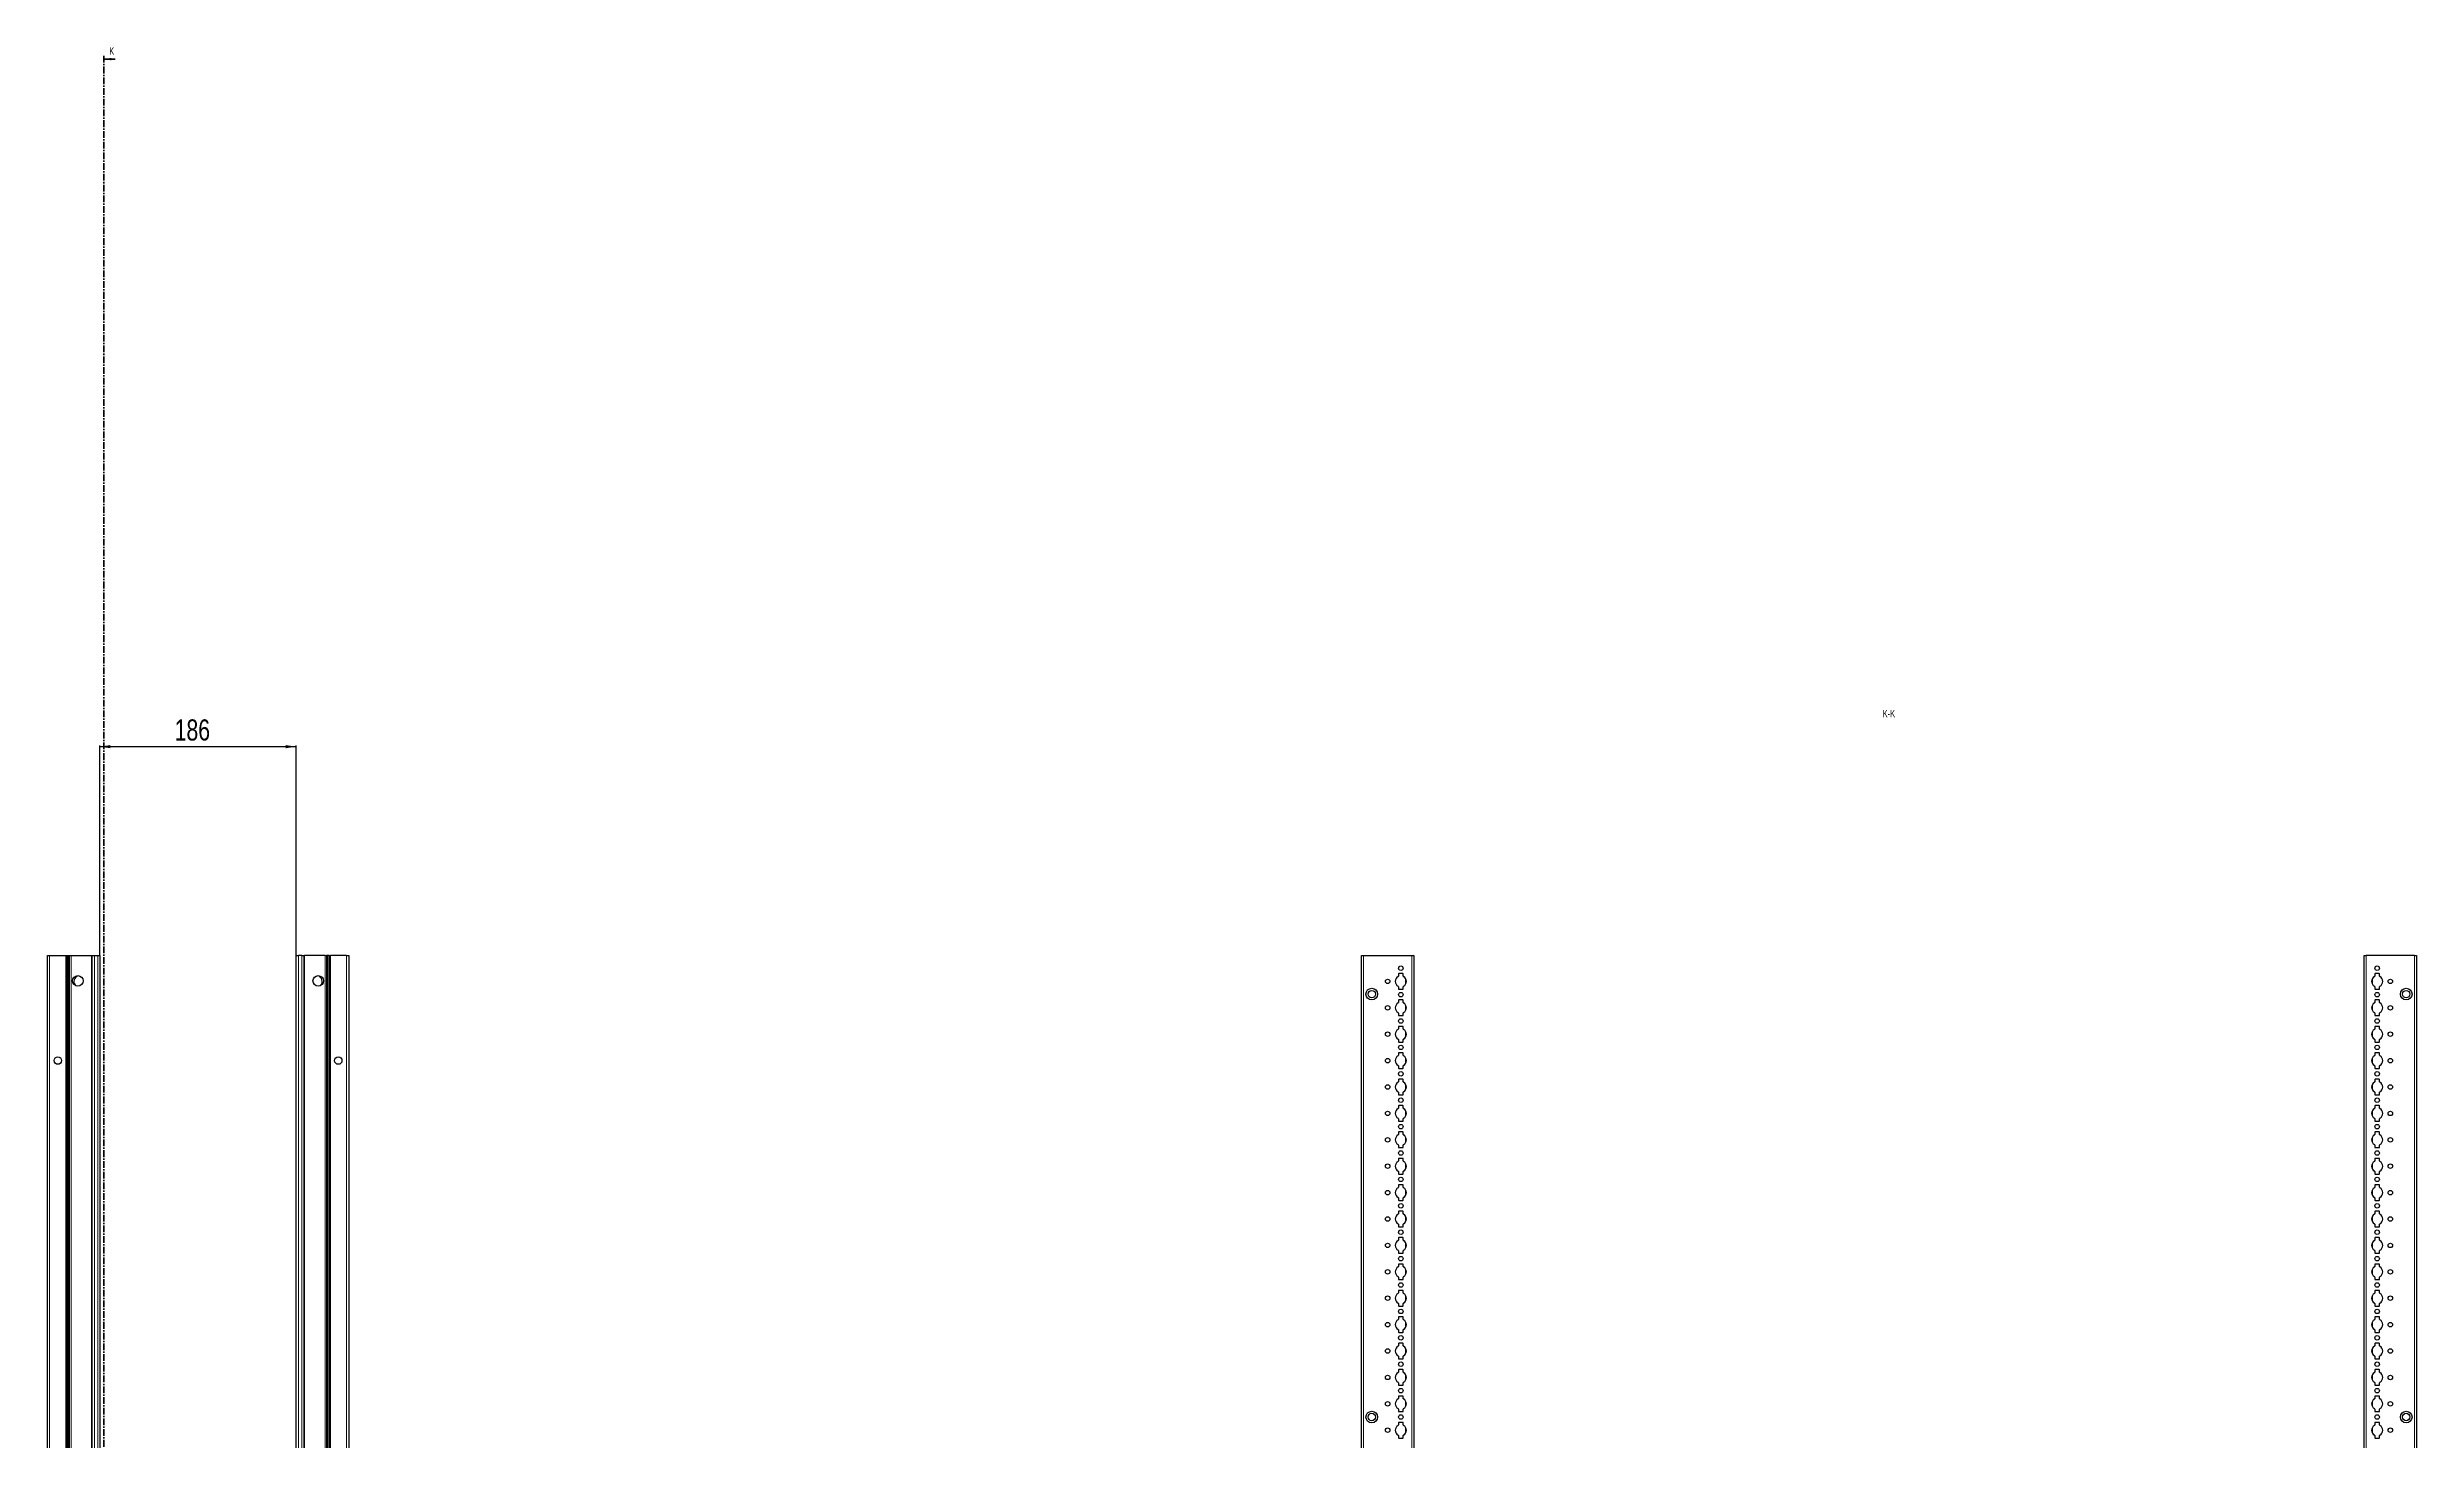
# Model space of a CAD drawing. Header units: millimetres. Extents: x -199 to 4254, y -1547 to 1507.
# Drawn here: x 2010 to 4254, y 189 to 1507 of the extents above; entities that cross this region are included whole.
import ezdxf

# ---------------------------------------------------------------- set-up
doc = ezdxf.new("R2010")
doc.units = ezdxf.units.MM
doc.linetypes.add('CENTER', pattern=[10.16, 6.35, -1.27, 1.27, -1.27])
doc.layers.add('FORMAT', color=7, linetype='Continuous')
doc.styles.add('SLDTEXTSTYLE0', font='TXT', dxfattribs={"width": 0.75})
doc.dimstyles.new('SLDDIMSTYLE0', dxfattribs={"dimtxt": 20, "dimasz": 10, "dimexe": 0, "dimexo": 0.0625, "dimgap": 5, "dimtad": 2, "dimdec": 1, "dimrnd": 1e-09, "dimzin": 12, "dimdsep": 46, "dimtxsty": 'SLDTEXTSTYLE0', "dimsah": 1, "dimcen": 0.09, "dimadec": 0, "dimazin": 3, "dimtfac": 1, "dimtofl": 0, "dimtmove": 0, "dimatfit": 3, "dimfxl": 0, "dimfrac": 2, "dimtolj": 1, "dimtzin": 12, "dimarcsym": 0})

# ---------------------------------------------------------------- blocks, each defined once
blk = doc.blocks.new('_D_4')
at = {"layer": 'FORMAT'}
for p, q in [((2060.1, 647.2), (2060.1, 846)), ((2060.1, 845), (2246.1, 845)), ((2246.1, 647.2), (2246.1, 846))]:
    blk.add_line(p, q, dxfattribs=at)
for points in [[(2060.1, 845), (2070.1, 843.5), (2070.1, 846.5)], [(2246.1, 845), (2236.1, 846.5), (2236.1, 843.5)]]:
    blk.add_solid(points, dxfattribs=at)
at = {"layer": 'FORMAT', "insert": (2131, 870.8), "char_height": 20, "attachment_point": 1, "style": 'SLDTEXTSTYLE0'}
blk.add_mtext('186', dxfattribs=at)

msp = doc.modelspace()

# ---------------------------------------------------------------- linework, layer by layer
at = {"color": 7, "linetype": 'CENTER', "lineweight": 35}
msp.add_line((2063.86, 1499.09), (2063.86, -1103.67), dxfattribs=at)
at = {"color": 7, "linetype": 'Continuous', "lineweight": 35}
msp.add_line((2074.5, 1496.09), (2063.86, 1496.09), dxfattribs=at)
at = {"color": 7, "linetype": 'Continuous', "lineweight": 25}
for p, q in [((2010.43, -851.79), (2010.43, 647.21)), ((2010.43, 647.21), (2012.43, 647.21)), ((2012.43, 647.21), (2027.78, 647.21)), ((2027.78, 647.21), (2028.43, 647.21)), ((2028.43, 623.46), (2028.43, 647.21)), ((2028.43, 647.21), (2029.01, 647.21)), ((2029.01, 647.21), (2030.22, 647.21)), ((2030.22, 647.21), (2030.22, -851.79)), ((2030.22, 647.21), (2030.25, 647.21)), ((2030.25, 647.21), (2030.25, -851.79)), ((2030.25, 647.21), (2031.46, 647.21)), ((2031.46, 647.21), (2032.87, 647.21)), ((2032.87, 647.21), (2052.28, 647.21)), ((2052.28, 647.21), (2052.93, 647.21)), ((2052.93, -851.79), (2052.93, 647.21)), ((2052.93, 647.21), (2054.93, 647.21)), ((2054.93, 647.21), (2058.13, 647.21)), ((2058.13, 647.21), (2060.13, 647.21)), ((2060.13, 647.21), (2060.13, -851.79)), ((2246.13, -851.79), (2246.13, 647.21)), ((2246.13, 647.21), (2248.13, 647.21)), ((2251.33, 647.21), (2248.13, 647.21)), ((2251.33, 647.21), (2253.33, 647.21)), ((2253.33, 647.21), (2253.33, -851.79)), ((2253.33, 647.21), (2253.98, 647.21)), ((2273.38, 647.21), (2253.98, 647.21)), ((2273.38, 647.21), (2274.79, 647.21)), ((2276, 647.21), (2274.79, 647.21)), ((2276, -851.79), (2276, 647.21)), ((2276.03, 647.21), (2276, 647.21)), ((2276.03, -851.79), (2276.03, 647.21)), ((2277.24, 647.21), (2276.03, 647.21)), ((2277.24, 647.21), (2277.83, 647.21)), ((2277.83, 647.21), (2277.83, 623.46)), ((2277.83, 647.21), (2278.48, 647.21)), ((2293.83, 647.21), (2278.48, 647.21)), ((2293.83, 647.21), (2295.83, 647.21)), ((2295.83, 647.21), (2295.83, -851.79)), ((3254.87, -851.79), (3254.87, 647.21)), ((3254.87, 647.21), (3256.87, 647.21)), ((3256.87, 647.21), (3302.57, 647.21)), ((3289.92, 629.61), (3289.92, 627.73)), ((3294.02, 630.11), (3290.42, 630.11)), ((3294.52, 627.73), (3294.52, 629.61)), ((3302.57, 647.21), (3304.57, 647.21)), ((3304.57, 647.21), (3304.57, -851.79)), ((4204.57, -851.79), (4204.57, 647.21)), ((4204.57, 647.21), (4206.57, 647.21)), ((4252.27, 647.21), (4206.57, 647.21)), ((4214.62, 629.61), (4214.62, 627.73)), ((4218.72, 630.11), (4215.12, 630.11)), ((4219.22, 627.73), (4219.22, 629.61)), ((4252.27, 647.21), (4254.27, 647.21)), ((4254.27, 647.21), (4254.27, -851.79)), ((2028.49, 623.35), (2028.43, 623.46)), ((2028.43, 623.46), (2028.43, 621.96)), ((2028.43, 621.96), (2028.49, 622.06)), ((2028.43, 573.46), (2028.43, 621.96)), ((2028.49, 622.06), (2028.49, 623.35)), ((2038.48, 627.73), (2038.48, 628.14)), ((2267.78, 628.14), (2267.78, 627.73)), ((2277.83, 623.46), (2277.76, 623.35)), ((2277.76, 623.35), (2277.76, 622.06)), ((2277.76, 622.06), (2277.83, 621.96)), ((2277.83, 621.96), (2277.83, 623.46)), ((2277.83, 621.96), (2277.83, 573.46)), ((3289.92, 617.68), (3289.92, 615.81)), ((3290.42, 615.31), (3294.02, 615.31)), ((3294.52, 615.81), (3294.52, 617.68)), ((4214.62, 617.68), (4214.62, 615.81)), ((4215.12, 615.31), (4218.72, 615.31)), ((4219.22, 615.81), (4219.22, 617.68)), ((3289.92, 604.61), (3289.92, 602.73)), ((3289.92, 592.68), (3289.92, 590.81)), ((3294.02, 605.11), (3290.42, 605.11)), ((3290.42, 590.31), (3294.02, 590.31)), ((3294.52, 602.73), (3294.52, 604.61)), ((3294.52, 590.81), (3294.52, 592.68)), ((4214.62, 604.61), (4214.62, 602.73)), ((4214.62, 592.68), (4214.62, 590.81)), ((4218.72, 605.11), (4215.12, 605.11)), ((4215.12, 590.31), (4218.72, 590.31)), ((4219.22, 602.73), (4219.22, 604.61)), ((4219.22, 590.81), (4219.22, 592.68)), ((2028.49, 573.35), (2028.43, 573.46)), ((2028.43, 573.46), (2028.43, 571.96)), ((2028.43, 571.96), (2028.49, 572.06)), ((2028.43, 523.46), (2028.43, 571.96)), ((2028.49, 572.06), (2028.49, 573.35)), ((2277.83, 573.46), (2277.76, 573.35)), ((2277.76, 573.35), (2277.76, 572.06)), ((2277.76, 572.06), (2277.83, 571.96)), ((2277.83, 571.96), (2277.83, 573.46)), ((2277.83, 571.96), (2277.83, 523.46)), ((3289.92, 579.61), (3289.92, 577.73)), ((3289.92, 567.68), (3289.92, 565.81)), ((3294.02, 580.11), (3290.42, 580.11)), ((3290.42, 565.31), (3294.02, 565.31)), ((3294.52, 577.73), (3294.52, 579.61)), ((3294.52, 565.81), (3294.52, 567.68)), ((4214.62, 579.61), (4214.62, 577.73)), ((4214.62, 567.68), (4214.62, 565.81)), ((4218.72, 580.11), (4215.12, 580.11)), ((4215.12, 565.31), (4218.72, 565.31)), ((4219.22, 577.73), (4219.22, 579.61)), ((4219.22, 565.81), (4219.22, 567.68)), ((3289.92, 554.61), (3289.92, 552.73)), ((3289.92, 542.68), (3289.92, 540.81)), ((3294.02, 555.11), (3290.42, 555.11)), ((3290.42, 540.31), (3294.02, 540.31)), ((3294.52, 552.73), (3294.52, 554.61)), ((3294.52, 540.81), (3294.52, 542.68)), ((4214.62, 554.61), (4214.62, 552.73)), ((4214.62, 542.68), (4214.62, 540.81)), ((4218.72, 555.11), (4215.12, 555.11)), ((4215.12, 540.31), (4218.72, 540.31)), ((4219.22, 552.73), (4219.22, 554.61)), ((4219.22, 540.81), (4219.22, 542.68)), ((2028.49, 523.35), (2028.43, 523.46)), ((2028.43, 523.46), (2028.43, 521.96)), ((2028.43, 521.96), (2028.49, 522.06)), ((2028.43, 473.46), (2028.43, 521.96)), ((2028.49, 522.06), (2028.49, 523.35)), ((2277.83, 523.46), (2277.76, 523.35)), ((2277.76, 523.35), (2277.76, 522.06)), ((2277.76, 522.06), (2277.83, 521.96)), ((2277.83, 521.96), (2277.83, 523.46)), ((2277.83, 521.96), (2277.83, 473.46)), ((3289.92, 529.61), (3289.92, 527.73)), ((3289.92, 517.68), (3289.92, 515.81)), ((3294.02, 530.11), (3290.42, 530.11)), ((3294.52, 527.73), (3294.52, 529.61)), ((3294.52, 515.81), (3294.52, 517.68)), ((4214.62, 529.61), (4214.62, 527.73)), ((4214.62, 517.68), (4214.62, 515.81)), ((4218.72, 530.11), (4215.12, 530.11)), ((4219.22, 527.73), (4219.22, 529.61)), ((4219.22, 515.81), (4219.22, 517.68)), ((3289.92, 504.61), (3289.92, 502.73)), ((3290.42, 515.31), (3294.02, 515.31)), ((3294.02, 505.11), (3290.42, 505.11)), ((3294.52, 502.73), (3294.52, 504.61)), ((4214.62, 504.61), (4214.62, 502.73)), ((4215.12, 515.31), (4218.72, 515.31)), ((4218.72, 505.11), (4215.12, 505.11)), ((4219.22, 502.73), (4219.22, 504.61)), ((2028.49, 473.35), (2028.43, 473.46)), ((2028.43, 473.46), (2028.43, 471.96)), ((2028.43, 471.96), (2028.49, 472.06)), ((2028.43, 423.46), (2028.43, 471.96)), ((2028.49, 472.06), (2028.49, 473.35)), ((2277.83, 473.46), (2277.76, 473.35)), ((2277.76, 473.35), (2277.76, 472.06)), ((2277.76, 472.06), (2277.83, 471.96)), ((2277.83, 471.96), (2277.83, 473.46)), ((2277.83, 471.96), (2277.83, 423.46)), ((3289.92, 492.68), (3289.92, 490.81)), ((3289.92, 479.61), (3289.92, 477.73)), ((3290.42, 490.31), (3294.02, 490.31)), ((3294.02, 480.11), (3290.42, 480.11)), ((3294.52, 490.81), (3294.52, 492.68)), ((3294.52, 477.73), (3294.52, 479.61)), ((4214.62, 492.68), (4214.62, 490.81)), ((4214.62, 479.61), (4214.62, 477.73)), ((4215.12, 490.31), (4218.72, 490.31)), ((4218.72, 480.11), (4215.12, 480.11)), ((4219.22, 490.81), (4219.22, 492.68)), ((4219.22, 477.73), (4219.22, 479.61)), ((3289.92, 467.68), (3289.92, 465.81)), ((3289.92, 454.61), (3289.92, 452.73)), ((3290.42, 465.31), (3294.02, 465.31)), ((3294.02, 455.11), (3290.42, 455.11)), ((3294.52, 465.81), (3294.52, 467.68)), ((3294.52, 452.73), (3294.52, 454.61)), ((4214.62, 467.68), (4214.62, 465.81)), ((4214.62, 454.61), (4214.62, 452.73)), ((4215.12, 465.31), (4218.72, 465.31)), ((4218.72, 455.11), (4215.12, 455.11)), ((4219.22, 465.81), (4219.22, 467.68)), ((4219.22, 452.73), (4219.22, 454.61)), ((3289.92, 442.68), (3289.92, 440.81)), ((3289.92, 429.61), (3289.92, 427.73)), ((3290.42, 440.31), (3294.02, 440.31)), ((3294.02, 430.11), (3290.42, 430.11)), ((3294.52, 440.81), (3294.52, 442.68)), ((3294.52, 427.73), (3294.52, 429.61)), ((4214.62, 442.68), (4214.62, 440.81)), ((4214.62, 429.61), (4214.62, 427.73)), ((4215.12, 440.31), (4218.72, 440.31)), ((4218.72, 430.11), (4215.12, 430.11)), ((4219.22, 440.81), (4219.22, 442.68)), ((4219.22, 427.73), (4219.22, 429.61)), ((2028.49, 423.35), (2028.43, 423.46)), ((2028.43, 423.46), (2028.43, 421.96)), ((2028.43, 421.96), (2028.49, 422.06)), ((2028.43, 373.46), (2028.43, 421.96)), ((2028.49, 422.06), (2028.49, 423.35)), ((2277.83, 423.46), (2277.76, 423.35)), ((2277.76, 423.35), (2277.76, 422.06)), ((2277.76, 422.06), (2277.83, 421.96)), ((2277.83, 421.96), (2277.83, 423.46)), ((2277.83, 421.96), (2277.83, 373.46)), ((3289.92, 417.68), (3289.92, 415.81)), ((3289.92, 404.61), (3289.92, 402.73)), ((3290.42, 415.31), (3294.02, 415.31)), ((3294.02, 405.11), (3290.42, 405.11)), ((3294.52, 415.81), (3294.52, 417.68)), ((3294.52, 402.73), (3294.52, 404.61)), ((4214.62, 417.68), (4214.62, 415.81)), ((4214.62, 404.61), (4214.62, 402.73)), ((4215.12, 415.31), (4218.72, 415.31)), ((4218.72, 405.11), (4215.12, 405.11)), ((4219.22, 415.81), (4219.22, 417.68)), ((4219.22, 402.73), (4219.22, 404.61)), ((3289.92, 392.68), (3289.92, 390.81)), ((3290.42, 390.31), (3294.02, 390.31)), ((3294.52, 390.81), (3294.52, 392.68)), ((4214.62, 392.68), (4214.62, 390.81)), ((4215.12, 390.31), (4218.72, 390.31)), ((4219.22, 390.81), (4219.22, 392.68)), ((2028.49, 373.35), (2028.43, 373.46)), ((2028.43, 373.46), (2028.43, 371.96)), ((2028.43, 371.96), (2028.49, 372.06)), ((2028.43, 323.46), (2028.43, 371.96)), ((2028.49, 372.06), (2028.49, 373.35)), ((2277.83, 373.46), (2277.76, 373.35)), ((2277.76, 373.35), (2277.76, 372.06)), ((2277.76, 372.06), (2277.83, 371.96)), ((2277.83, 371.96), (2277.83, 373.46)), ((2277.83, 371.96), (2277.83, 323.46)), ((3289.92, 379.61), (3289.92, 377.73)), ((3289.92, 367.68), (3289.92, 365.81)), ((3294.02, 380.11), (3290.42, 380.11)), ((3290.42, 365.31), (3294.02, 365.31)), ((3294.52, 377.73), (3294.52, 379.61)), ((3294.52, 365.81), (3294.52, 367.68)), ((4214.62, 379.61), (4214.62, 377.73)), ((4214.62, 367.68), (4214.62, 365.81)), ((4218.72, 380.11), (4215.12, 380.11)), ((4215.12, 365.31), (4218.72, 365.31)), ((4219.22, 377.73), (4219.22, 379.61)), ((4219.22, 365.81), (4219.22, 367.68)), ((3289.92, 354.61), (3289.92, 352.73)), ((3289.92, 342.68), (3289.92, 340.81)), ((3294.02, 355.11), (3290.42, 355.11)), ((3290.42, 340.31), (3294.02, 340.31)), ((3294.52, 352.73), (3294.52, 354.61)), ((3294.52, 340.81), (3294.52, 342.68)), ((4214.62, 354.61), (4214.62, 352.73)), ((4214.62, 342.68), (4214.62, 340.81)), ((4218.72, 355.11), (4215.12, 355.11)), ((4215.12, 340.31), (4218.72, 340.31)), ((4219.22, 352.73), (4219.22, 354.61)), ((4219.22, 340.81), (4219.22, 342.68)), ((2028.49, 323.35), (2028.43, 323.46)), ((2028.43, 323.46), (2028.43, 321.96)), ((2028.43, 321.96), (2028.49, 322.06)), ((2028.43, 273.46), (2028.43, 321.96)), ((2028.49, 322.06), (2028.49, 323.35)), ((2277.83, 323.46), (2277.76, 323.35)), ((2277.76, 323.35), (2277.76, 322.06)), ((2277.76, 322.06), (2277.83, 321.96)), ((2277.83, 321.96), (2277.83, 323.46)), ((2277.83, 321.96), (2277.83, 273.46)), ((3289.92, 329.61), (3289.92, 327.73)), ((3289.92, 317.68), (3289.92, 315.81)), ((3294.02, 330.11), (3290.42, 330.11)), ((3290.42, 315.31), (3294.02, 315.31)), ((3294.52, 327.73), (3294.52, 329.61)), ((3294.52, 315.81), (3294.52, 317.68)), ((4214.62, 329.61), (4214.62, 327.73)), ((4214.62, 317.68), (4214.62, 315.81)), ((4218.72, 330.11), (4215.12, 330.11)), ((4215.12, 315.31), (4218.72, 315.31)), ((4219.22, 327.73), (4219.22, 329.61)), ((4219.22, 315.81), (4219.22, 317.68)), ((3289.92, 304.61), (3289.92, 302.73)), ((3289.92, 292.68), (3289.92, 290.81)), ((3294.02, 305.11), (3290.42, 305.11)), ((3294.52, 302.73), (3294.52, 304.61)), ((3294.52, 290.81), (3294.52, 292.68)), ((4214.62, 304.61), (4214.62, 302.73)), ((4214.62, 292.68), (4214.62, 290.81)), ((4218.72, 305.11), (4215.12, 305.11)), ((4219.22, 302.73), (4219.22, 304.61)), ((4219.22, 290.81), (4219.22, 292.68)), ((2028.49, 273.35), (2028.43, 273.46)), ((2028.43, 273.46), (2028.43, 271.96)), ((2028.43, 271.96), (2028.49, 272.06)), ((2028.43, 223.46), (2028.43, 271.96)), ((2028.49, 272.06), (2028.49, 273.35)), ((2277.83, 273.46), (2277.76, 273.35)), ((2277.76, 273.35), (2277.76, 272.06)), ((2277.76, 272.06), (2277.83, 271.96)), ((2277.83, 271.96), (2277.83, 273.46)), ((2277.83, 271.96), (2277.83, 223.46)), ((3289.92, 279.61), (3289.92, 277.73)), ((3290.42, 290.31), (3294.02, 290.31)), ((3294.02, 280.11), (3290.42, 280.11)), ((3294.52, 277.73), (3294.52, 279.61)), ((4214.62, 279.61), (4214.62, 277.73)), ((4215.12, 290.31), (4218.72, 290.31)), ((4218.72, 280.11), (4215.12, 280.11)), ((4219.22, 277.73), (4219.22, 279.61)), ((3289.92, 267.68), (3289.92, 265.81)), ((3289.92, 254.61), (3289.92, 252.73)), ((3290.42, 265.31), (3294.02, 265.31)), ((3294.02, 255.11), (3290.42, 255.11)), ((3294.52, 265.81), (3294.52, 267.68)), ((3294.52, 252.73), (3294.52, 254.61)), ((4214.62, 267.68), (4214.62, 265.81)), ((4214.62, 254.61), (4214.62, 252.73)), ((4215.12, 265.31), (4218.72, 265.31)), ((4218.72, 255.11), (4215.12, 255.11)), ((4219.22, 265.81), (4219.22, 267.68)), ((4219.22, 252.73), (4219.22, 254.61)), ((3289.92, 242.68), (3289.92, 240.81)), ((3289.92, 229.61), (3289.92, 227.73)), ((3290.42, 240.31), (3294.02, 240.31)), ((3294.02, 230.11), (3290.42, 230.11)), ((3294.52, 240.81), (3294.52, 242.68)), ((3294.52, 227.73), (3294.52, 229.61)), ((4214.62, 242.68), (4214.62, 240.81)), ((4214.62, 229.61), (4214.62, 227.73)), ((4215.12, 240.31), (4218.72, 240.31)), ((4218.72, 230.11), (4215.12, 230.11)), ((4219.22, 240.81), (4219.22, 242.68)), ((4219.22, 227.73), (4219.22, 229.61)), ((2028.49, 223.35), (2028.43, 223.46)), ((2028.43, 223.46), (2028.43, 221.96)), ((2028.43, 221.96), (2028.49, 222.06)), ((2028.43, 173.46), (2028.43, 221.96)), ((2028.49, 222.06), (2028.49, 223.35)), ((2277.83, 223.46), (2277.76, 223.35)), ((2277.76, 223.35), (2277.76, 222.06)), ((2277.76, 222.06), (2277.83, 221.96)), ((2277.83, 221.96), (2277.83, 223.46)), ((2277.83, 221.96), (2277.83, 173.46)), ((3289.92, 217.68), (3289.92, 215.81)), ((3289.92, 204.61), (3289.92, 202.73)), ((3290.42, 215.31), (3294.02, 215.31)), ((3294.02, 205.11), (3290.42, 205.11)), ((3294.52, 215.81), (3294.52, 217.68)), ((3294.52, 202.73), (3294.52, 204.61)), ((4214.62, 217.68), (4214.62, 215.81)), ((4214.62, 204.61), (4214.62, 202.73)), ((4215.12, 215.31), (4218.72, 215.31)), ((4218.72, 205.11), (4215.12, 205.11)), ((4219.22, 215.81), (4219.22, 217.68)), ((4219.22, 202.73), (4219.22, 204.61)), ((3289.92, 192.68), (3289.92, 190.81)), ((3290.42, 190.31), (3294.02, 190.31)), ((3294.52, 190.81), (3294.52, 192.68)), ((4214.62, 192.68), (4214.62, 190.81)), ((4215.12, 190.31), (4218.72, 190.31)), ((4219.22, 190.81), (4219.22, 192.68))]:
    msp.add_line(p, q, dxfattribs=at)
at = {"color": 8, "linetype": 'Continuous', "lineweight": 18}
for p, q in [((2012.43, 647.21), (2012.43, -851.79)), ((2027.78, -851.79), (2027.78, 647.21)), ((2029.01, 647.21), (2029.01, -851.79)), ((2031.46, -851.79), (2031.46, 647.21)), ((2032.87, 647.21), (2032.87, -851.79)), ((2052.28, -851.79), (2052.28, 647.21)), ((2054.93, 647.21), (2054.93, -851.79)), ((2058.13, -851.79), (2058.13, 647.21)), ((2248.13, 647.21), (2248.13, -851.79)), ((2251.33, -851.79), (2251.33, 647.21)), ((2253.98, 647.21), (2253.98, -851.79)), ((2273.38, -851.79), (2273.38, 647.21)), ((2274.79, 647.21), (2274.79, -851.79)), ((2277.24, -851.79), (2277.24, 647.21)), ((2278.48, 647.21), (2278.48, -851.79)), ((2293.83, -851.79), (2293.83, 647.21)), ((3256.87, 647.21), (3256.87, -851.79)), ((3302.57, -851.79), (3302.57, 647.21)), ((4206.57, 647.21), (4206.57, -851.79)), ((4252.27, -851.79), (4252.27, 647.21)), ((3296.72, 620), (3296.72, 625.41)), ((4212.42, 625.41), (4212.42, 620)), ((3296.72, 595), (3296.72, 600.41)), ((4212.42, 600.41), (4212.42, 595)), ((3296.72, 570), (3296.72, 575.41)), ((4212.42, 575.41), (4212.42, 570)), ((3296.72, 545), (3296.72, 550.41)), ((4212.42, 550.41), (4212.42, 545)), ((3296.72, 520), (3296.72, 525.41)), ((4212.42, 525.41), (4212.42, 520)), ((3296.72, 495), (3296.72, 500.41)), ((4212.42, 500.41), (4212.42, 495)), ((3296.72, 470), (3296.72, 475.41)), ((4212.42, 475.41), (4212.42, 470)), ((3296.72, 445), (3296.72, 450.41)), ((4212.42, 450.41), (4212.42, 445)), ((3296.72, 420), (3296.72, 425.41)), ((4212.42, 425.41), (4212.42, 420)), ((3296.72, 395), (3296.72, 400.41)), ((4212.42, 400.41), (4212.42, 395)), ((3296.72, 370), (3296.72, 375.41)), ((4212.42, 375.41), (4212.42, 370)), ((3296.72, 345), (3296.72, 350.41)), ((4212.42, 350.41), (4212.42, 345)), ((3296.72, 320), (3296.72, 325.41)), ((4212.42, 325.41), (4212.42, 320)), ((3296.72, 295), (3296.72, 300.41)), ((4212.42, 300.41), (4212.42, 295)), ((3296.72, 270), (3296.72, 275.41)), ((4212.42, 275.41), (4212.42, 270)), ((3296.72, 245), (3296.72, 250.41)), ((4212.42, 250.41), (4212.42, 245)), ((3296.72, 220), (3296.72, 225.41)), ((4212.42, 225.41), (4212.42, 220)), ((3296.72, 195), (3296.72, 200.41)), ((4212.42, 200.41), (4212.42, 195))]:
    msp.add_line(p, q, dxfattribs=at)
at = {"color": 7, "linetype": 'Continuous', "lineweight": 25}
for centre, radius in [((3292.22, 635.21), 2.12), ((4216.92, 635.21), 2.12), ((2039.28, 623.21), 5), ((2266.98, 623.21), 5), ((3264.72, 610.71), 5.5), ((3264.72, 610.71), 3.5), ((3279.72, 622.71), 2.12), ((3292.22, 610.21), 2.12), ((4216.92, 610.21), 2.12), ((4229.42, 622.71), 2.13), ((4244.42, 610.71), 5.5), ((4244.42, 610.71), 3.5), ((3279.72, 597.71), 2.12), ((3292.22, 585.21), 2.12), ((4216.92, 585.21), 2.12), ((4229.42, 597.71), 2.13), ((3279.72, 572.71), 2.12), ((3292.22, 560.21), 2.12), ((4216.92, 560.21), 2.12), ((4229.42, 572.71), 2.13), ((2020.33, 547.71), 3.5), ((2285.93, 547.71), 3.5), ((3279.72, 547.71), 2.12), ((4229.42, 547.71), 2.13), ((3279.72, 522.71), 2.12), ((3292.22, 535.21), 2.12), ((4216.92, 535.21), 2.12), ((4229.42, 522.71), 2.13), ((3279.72, 497.71), 2.12), ((3292.22, 510.21), 2.12), ((4216.92, 510.21), 2.12), ((4229.42, 497.71), 2.13), ((3279.72, 472.71), 2.12), ((3292.22, 485.21), 2.12), ((4216.92, 485.21), 2.12), ((4229.42, 472.71), 2.13), ((3279.72, 447.71), 2.12), ((3292.22, 460.21), 2.12), ((4216.92, 460.21), 2.12), ((4229.42, 447.71), 2.13), ((3292.22, 435.21), 2.12), ((4216.92, 435.21), 2.12), ((3279.72, 422.71), 2.12), ((3292.22, 410.21), 2.12), ((4216.92, 410.21), 2.12), ((4229.42, 422.71), 2.13), ((3279.72, 397.71), 2.12), ((3292.22, 385.21), 2.12), ((4216.92, 385.21), 2.12), ((4229.42, 397.71), 2.13), ((3279.72, 372.71), 2.12), ((3292.22, 360.21), 2.12), ((4216.92, 360.21), 2.12), ((4229.42, 372.71), 2.13), ((3279.72, 347.71), 2.12), ((3292.22, 335.21), 2.12), ((4216.92, 335.21), 2.12), ((4229.42, 347.71), 2.13), ((3279.72, 322.71), 2.12), ((4229.42, 322.71), 2.13), ((3279.72, 297.71), 2.12), ((3292.22, 310.21), 2.12), ((4216.92, 310.21), 2.12), ((4229.42, 297.71), 2.13), ((3279.72, 272.71), 2.12), ((3292.22, 285.21), 2.12), ((4216.92, 285.21), 2.12), ((4229.42, 272.71), 2.13), ((3279.72, 247.71), 2.12), ((3292.22, 260.21), 2.12), ((4216.92, 260.21), 2.12), ((4229.42, 247.71), 2.13), ((3279.72, 222.71), 2.12), ((3292.22, 235.21), 2.12), ((4216.92, 235.21), 2.12), ((4229.42, 222.71), 2.13), ((3264.72, 210.21), 5.5), ((3264.72, 210.21), 3.5), ((3292.22, 210.21), 2.12), ((4216.92, 210.21), 2.12), ((4244.42, 210.21), 5.5), ((4244.42, 210.21), 3.5), ((3279.72, 197.71), 2.12), ((4229.42, 197.71), 2.12)]:
    msp.add_circle(centre, radius, dxfattribs=at)
for centre, radius, start, end in [((3290.42, 629.61), 0.5, 90, 180), ((3294.02, 629.61), 0.5, 0, 90), ((4215.12, 629.61), 0.5, 90, 180), ((4218.72, 629.61), 0.5, 0, 90), ((2040.78, 622.71), 5.25, 119.14074, 233.81086), ((2037.98, 627.73), 0.5, 299.14074, 0), ((2268.28, 627.73), 0.5, 180, 240.85926), ((2265.48, 622.71), 5.25, 306.18914, 60.85926), ((3292.22, 622.71), 5.25, 119.14074, 240.85926), ((3289.42, 627.73), 0.5, 299.14074, 0), ((3289.42, 617.68), 0.5, 0, 60.85926), ((3290.42, 615.81), 0.5, 180, 270), ((3294.02, 615.81), 0.5, 270, 0), ((3295.02, 627.73), 0.5, 180, 240.85926), ((3295.02, 617.68), 0.5, 119.14074, 180), ((3292.22, 622.71), 5.25, 299.14074, 60.85926), ((4216.92, 622.71), 5.25, 119.14074, 240.85926), ((4214.12, 627.73), 0.5, 299.14074, 0), ((4214.12, 617.68), 0.5, 0, 60.85926), ((4215.12, 615.81), 0.5, 180, 270), ((4218.72, 615.81), 0.5, 270, 0), ((4219.72, 627.73), 0.5, 180, 240.85926), ((4219.72, 617.68), 0.5, 119.14074, 180), ((4216.92, 622.71), 5.25, 299.14074, 60.85926), ((3292.22, 597.71), 5.25, 119.14074, 240.85926), ((3289.42, 602.73), 0.5, 299.14074, 0), ((3289.42, 592.68), 0.5, 0, 60.85926), ((3290.42, 604.61), 0.5, 90, 180), ((3290.42, 590.81), 0.5, 180, 270), ((3294.02, 604.61), 0.5, 0, 90), ((3294.02, 590.81), 0.5, 270, 0), ((3295.02, 602.73), 0.5, 180, 240.85926), ((3295.02, 592.68), 0.5, 119.14074, 180), ((3292.22, 597.71), 5.25, 299.14074, 60.85926), ((4216.92, 597.71), 5.25, 119.14074, 240.85926), ((4214.12, 602.73), 0.5, 299.14074, 0), ((4214.12, 592.68), 0.5, 0, 60.85926), ((4215.12, 604.61), 0.5, 90, 180), ((4215.12, 590.81), 0.5, 180, 270), ((4218.72, 604.61), 0.5, 0, 90), ((4218.72, 590.81), 0.5, 270, 0), ((4219.72, 602.73), 0.5, 180, 240.85926), ((4219.72, 592.68), 0.5, 119.14074, 180), ((4216.92, 597.71), 5.25, 299.14074, 60.85926), ((3292.22, 572.71), 5.25, 119.14074, 240.85926), ((3289.42, 577.73), 0.5, 299.14074, 0), ((3289.42, 567.68), 0.5, 0, 60.85926), ((3290.42, 579.61), 0.5, 90, 180), ((3290.42, 565.81), 0.5, 180, 270), ((3294.02, 579.61), 0.5, 0, 90), ((3294.02, 565.81), 0.5, 270, 0), ((3295.02, 577.73), 0.5, 180, 240.85926), ((3295.02, 567.68), 0.5, 119.14074, 180), ((3292.22, 572.71), 5.25, 299.14074, 60.85926), ((4216.92, 572.71), 5.25, 119.14074, 240.85926), ((4214.12, 577.73), 0.5, 299.14074, 0), ((4214.12, 567.68), 0.5, 0, 60.85926), ((4215.12, 579.61), 0.5, 90, 180), ((4215.12, 565.81), 0.5, 180, 270), ((4218.72, 579.61), 0.5, 0, 90), ((4218.72, 565.81), 0.5, 270, 0), ((4219.72, 577.73), 0.5, 180, 240.85926), ((4219.72, 567.68), 0.5, 119.14074, 180), ((4216.92, 572.71), 5.25, 299.14074, 60.85926), ((3292.22, 547.71), 5.25, 119.14074, 240.85926), ((3289.42, 552.73), 0.5, 299.14074, 0), ((3289.42, 542.68), 0.5, 0, 60.85926), ((3290.42, 554.61), 0.5, 90, 180), ((3290.42, 540.81), 0.5, 180, 270), ((3294.02, 554.61), 0.5, 0, 90), ((3294.02, 540.81), 0.5, 270, 0), ((3295.02, 552.73), 0.5, 180, 240.85926), ((3295.02, 542.68), 0.5, 119.14074, 180), ((3292.22, 547.71), 5.25, 299.14074, 60.85926), ((4216.92, 547.71), 5.25, 119.14074, 240.85926), ((4214.12, 552.73), 0.5, 299.14074, 0), ((4214.12, 542.68), 0.5, 0, 60.85926), ((4215.12, 554.61), 0.5, 90, 180), ((4215.12, 540.81), 0.5, 180, 270), ((4218.72, 554.61), 0.5, 0, 90), ((4218.72, 540.81), 0.5, 270, 0), ((4219.72, 552.73), 0.5, 180, 240.85926), ((4219.72, 542.68), 0.5, 119.14074, 180), ((4216.92, 547.71), 5.25, 299.14074, 60.85926), ((3292.22, 522.71), 5.25, 119.14074, 240.85926), ((3289.42, 527.73), 0.5, 299.14074, 0), ((3289.42, 517.68), 0.5, 0, 60.85926), ((3290.42, 529.61), 0.5, 90, 180), ((3294.02, 529.61), 0.5, 0, 90), ((3295.02, 527.73), 0.5, 180, 240.85926), ((3295.02, 517.68), 0.5, 119.14074, 180), ((3292.22, 522.71), 5.25, 299.14074, 60.85926), ((4216.92, 522.71), 5.25, 119.14074, 240.85926), ((4214.12, 527.73), 0.5, 299.14074, 0), ((4214.12, 517.68), 0.5, 0, 60.85926), ((4215.12, 529.61), 0.5, 90, 180), ((4218.72, 529.61), 0.5, 0, 90), ((4219.72, 527.73), 0.5, 180, 240.85926), ((4219.72, 517.68), 0.5, 119.14074, 180), ((4216.92, 522.71), 5.25, 299.14074, 60.85926), ((3292.22, 497.71), 5.25, 119.14074, 240.85926), ((3289.42, 502.73), 0.5, 299.14074, 0), ((3290.42, 515.81), 0.5, 180, 270), ((3290.42, 504.61), 0.5, 90, 180), ((3294.02, 515.81), 0.5, 270, 0), ((3294.02, 504.61), 0.5, 0, 90), ((3295.02, 502.73), 0.5, 180, 240.85926), ((3292.22, 497.71), 5.25, 299.14074, 60.85926), ((4216.92, 497.71), 5.25, 119.14074, 240.85926), ((4214.12, 502.73), 0.5, 299.14074, 0), ((4215.12, 515.81), 0.5, 180, 270), ((4215.12, 504.61), 0.5, 90, 180), ((4218.72, 515.81), 0.5, 270, 0), ((4218.72, 504.61), 0.5, 0, 90), ((4219.72, 502.73), 0.5, 180, 240.85926), ((4216.92, 497.71), 5.25, 299.14074, 60.85926), ((3292.22, 472.71), 5.25, 119.14074, 240.85926), ((3289.42, 492.68), 0.5, 0, 60.85926), ((3289.42, 477.73), 0.5, 299.14074, 0), ((3290.42, 490.81), 0.5, 180, 270), ((3290.42, 479.61), 0.5, 90, 180), ((3294.02, 490.81), 0.5, 270, 0), ((3294.02, 479.61), 0.5, 0, 90), ((3295.02, 492.68), 0.5, 119.14074, 180), ((3295.02, 477.73), 0.5, 180, 240.85926), ((3292.22, 472.71), 5.25, 299.14074, 60.85926), ((4216.92, 472.71), 5.25, 119.14074, 240.85926), ((4214.12, 492.68), 0.5, 0, 60.85926), ((4214.12, 477.73), 0.5, 299.14074, 0), ((4215.12, 490.81), 0.5, 180, 270), ((4215.12, 479.61), 0.5, 90, 180), ((4218.72, 490.81), 0.5, 270, 0), ((4218.72, 479.61), 0.5, 0, 90), ((4219.72, 492.68), 0.5, 119.14074, 180), ((4219.72, 477.73), 0.5, 180, 240.85926), ((4216.92, 472.71), 5.25, 299.14074, 60.85926), ((3292.22, 447.71), 5.25, 119.14074, 240.85926), ((3289.42, 467.68), 0.5, 0, 60.85926), ((3289.42, 452.73), 0.5, 299.14074, 0), ((3290.42, 465.81), 0.5, 180, 270), ((3290.42, 454.61), 0.5, 90, 180), ((3294.02, 465.81), 0.5, 270, 0), ((3294.02, 454.61), 0.5, 0, 90), ((3295.02, 467.68), 0.5, 119.14074, 180), ((3295.02, 452.73), 0.5, 180, 240.85926), ((3292.22, 447.71), 5.25, 299.14074, 60.85926), ((4216.92, 447.71), 5.25, 119.14074, 240.85926), ((4214.12, 467.68), 0.5, 0, 60.85926), ((4214.12, 452.73), 0.5, 299.14074, 0), ((4215.12, 465.81), 0.5, 180, 270), ((4215.12, 454.61), 0.5, 90, 180), ((4218.72, 465.81), 0.5, 270, 0), ((4218.72, 454.61), 0.5, 360, 90), ((4219.72, 467.68), 0.5, 119.14074, 180), ((4219.72, 452.73), 0.5, 180, 240.85926), ((4216.92, 447.71), 5.25, 299.14074, 60.85926), ((3292.22, 422.71), 5.25, 119.14074, 240.85926), ((3289.42, 442.68), 0.5, 0, 60.85926), ((3289.42, 427.73), 0.5, 299.14074, 0), ((3290.42, 440.81), 0.5, 180, 270), ((3290.42, 429.61), 0.5, 90, 180), ((3294.02, 440.81), 0.5, 270, 0), ((3294.02, 429.61), 0.5, 0, 90), ((3295.02, 442.68), 0.5, 119.14074, 180), ((3295.02, 427.73), 0.5, 180, 240.85926), ((3292.22, 422.71), 5.25, 299.14074, 60.85926), ((4216.92, 422.71), 5.25, 119.14074, 240.85926), ((4214.12, 442.68), 0.5, 0, 60.85926), ((4214.12, 427.73), 0.5, 299.14074, 0), ((4215.12, 440.81), 0.5, 180, 270), ((4215.12, 429.61), 0.5, 90, 180), ((4218.72, 440.81), 0.5, 270, 0), ((4218.72, 429.61), 0.5, 0, 90), ((4219.72, 442.68), 0.5, 119.14074, 180), ((4219.72, 427.73), 0.5, 180, 240.85926), ((4216.92, 422.71), 5.25, 299.14074, 60.85926), ((3289.42, 417.68), 0.5, 0, 60.85926), ((3290.42, 415.81), 0.5, 180, 270), ((3290.42, 404.61), 0.5, 90, 180), ((3294.02, 415.81), 0.5, 270, 0), ((3294.02, 404.61), 0.5, 0, 90), ((3295.02, 417.68), 0.5, 119.14074, 180), ((4214.12, 417.68), 0.5, 0, 60.85926), ((4215.12, 415.81), 0.5, 180, 270), ((4215.12, 404.61), 0.5, 90, 180), ((4218.72, 415.81), 0.5, 270, 0), ((4218.72, 404.61), 0.5, 0, 90), ((4219.72, 417.68), 0.5, 119.14074, 180), ((3292.22, 397.71), 5.25, 119.14074, 240.85926), ((3289.42, 402.73), 0.5, 299.14074, 0), ((3289.42, 392.68), 0.5, 0, 60.85926), ((3290.42, 390.81), 0.5, 180, 270), ((3294.02, 390.81), 0.5, 270, 0), ((3295.02, 402.73), 0.5, 180, 240.85926), ((3295.02, 392.68), 0.5, 119.14074, 180), ((3292.22, 397.71), 5.25, 299.14074, 60.85926), ((4216.92, 397.71), 5.25, 119.14074, 240.85926), ((4214.12, 402.73), 0.5, 299.14074, 0), ((4214.12, 392.68), 0.5, 0, 60.85926), ((4215.12, 390.81), 0.5, 180, 270), ((4218.72, 390.81), 0.5, 270, 0), ((4219.72, 402.73), 0.5, 180, 240.85926), ((4219.72, 392.68), 0.5, 119.14074, 180), ((4216.92, 397.71), 5.25, 299.14074, 60.85926), ((3292.22, 372.71), 5.25, 119.14074, 240.85926), ((3289.42, 377.73), 0.5, 299.14074, 0), ((3289.42, 367.68), 0.5, 0, 60.85926), ((3290.42, 379.61), 0.5, 90, 180), ((3290.42, 365.81), 0.5, 180, 270), ((3294.02, 379.61), 0.5, 0, 90), ((3294.02, 365.81), 0.5, 270, 0), ((3295.02, 377.73), 0.5, 180, 240.85926), ((3295.02, 367.68), 0.5, 119.14074, 180), ((3292.22, 372.71), 5.25, 299.14074, 60.85926), ((4216.92, 372.71), 5.25, 119.14074, 240.85926), ((4214.12, 377.73), 0.5, 299.14074, 0), ((4214.12, 367.68), 0.5, 0, 60.85926), ((4215.12, 379.61), 0.5, 90, 180), ((4215.12, 365.81), 0.5, 180, 270), ((4218.72, 379.61), 0.5, 0, 90), ((4218.72, 365.81), 0.5, 270, 0), ((4219.72, 377.73), 0.5, 180, 240.85926), ((4219.72, 367.68), 0.5, 119.14074, 180), ((4216.92, 372.71), 5.25, 299.14074, 60.85926), ((3292.22, 347.71), 5.25, 119.14074, 240.85926), ((3289.42, 352.73), 0.5, 299.14074, 0), ((3289.42, 342.68), 0.5, 0, 60.85926), ((3290.42, 354.61), 0.5, 90, 180), ((3290.42, 340.81), 0.5, 180, 270), ((3294.02, 354.61), 0.5, 0, 90), ((3294.02, 340.81), 0.5, 270, 0), ((3295.02, 352.73), 0.5, 180, 240.85926), ((3295.02, 342.68), 0.5, 119.14074, 180), ((3292.22, 347.71), 5.25, 299.14074, 60.85926), ((4216.92, 347.71), 5.25, 119.14074, 240.85926), ((4214.12, 352.73), 0.5, 299.14074, 0), ((4214.12, 342.68), 0.5, 0, 60.85926), ((4215.12, 354.61), 0.5, 90, 180), ((4215.12, 340.81), 0.5, 180, 270), ((4218.72, 354.61), 0.5, 0, 90), ((4218.72, 340.81), 0.5, 270, 0), ((4219.72, 352.73), 0.5, 180, 240.85926), ((4219.72, 342.68), 0.5, 119.14074, 180), ((4216.92, 347.71), 5.25, 299.14074, 60.85926), ((3292.22, 322.71), 5.25, 119.14074, 240.85926), ((3289.42, 327.73), 0.5, 299.14074, 0), ((3289.42, 317.68), 0.5, 0, 60.85926), ((3290.42, 329.61), 0.5, 90, 180), ((3290.42, 315.81), 0.5, 180, 270), ((3294.02, 329.61), 0.5, 0, 90), ((3294.02, 315.81), 0.5, 270, 0), ((3295.02, 327.73), 0.5, 180, 240.85926), ((3295.02, 317.68), 0.5, 119.14074, 180), ((3292.22, 322.71), 5.25, 299.14074, 60.85926), ((4216.92, 322.71), 5.25, 119.14074, 240.85926), ((4214.12, 327.73), 0.5, 299.14074, 0), ((4214.12, 317.68), 0.5, 0, 60.85926), ((4215.12, 329.61), 0.5, 90, 180), ((4215.12, 315.81), 0.5, 180, 270), ((4218.72, 329.61), 0.5, 0, 90), ((4218.72, 315.81), 0.5, 270, 0), ((4219.72, 327.73), 0.5, 180, 240.85926), ((4219.72, 317.68), 0.5, 119.14074, 180), ((4216.92, 322.71), 5.25, 299.14074, 60.85926), ((3292.22, 297.71), 5.25, 119.14074, 240.85926), ((3289.42, 302.73), 0.5, 299.14074, 0), ((3289.42, 292.68), 0.5, 0, 60.85926), ((3290.42, 304.61), 0.5, 90, 180), ((3294.02, 304.61), 0.5, 0, 90), ((3295.02, 302.73), 0.5, 180, 240.85926), ((3295.02, 292.68), 0.5, 119.14074, 180), ((3292.22, 297.71), 5.25, 299.14074, 60.85926), ((4216.92, 297.71), 5.25, 119.14074, 240.85926), ((4214.12, 302.73), 0.5, 299.14074, 0), ((4214.12, 292.68), 0.5, 0, 60.85926), ((4215.12, 304.61), 0.5, 90, 180), ((4218.72, 304.61), 0.5, 0, 90), ((4219.72, 302.73), 0.5, 180, 240.85926), ((4219.72, 292.68), 0.5, 119.14074, 180), ((4216.92, 297.71), 5.25, 299.14074, 60.85926), ((3292.22, 272.71), 5.25, 119.14074, 240.85926), ((3289.42, 277.73), 0.5, 299.14074, 0), ((3290.42, 290.81), 0.5, 180, 270), ((3290.42, 279.61), 0.5, 90, 180), ((3294.02, 290.81), 0.5, 270, 0), ((3294.02, 279.61), 0.5, 0, 90), ((3295.02, 277.73), 0.5, 180, 240.85926), ((3292.22, 272.71), 5.25, 299.14074, 60.85926), ((4216.92, 272.71), 5.25, 119.14074, 240.85926), ((4214.12, 277.73), 0.5, 299.14074, 0), ((4215.12, 290.81), 0.5, 180, 270), ((4215.12, 279.61), 0.5, 90, 180), ((4218.72, 290.81), 0.5, 270, 0), ((4218.72, 279.61), 0.5, 0, 90), ((4219.72, 277.73), 0.5, 180, 240.85926), ((4216.92, 272.71), 5.25, 299.14074, 60.85926), ((3292.22, 247.71), 5.25, 119.14074, 240.85926), ((3289.42, 267.68), 0.5, 0, 60.85926), ((3289.42, 252.73), 0.5, 299.14074, 0), ((3290.42, 265.81), 0.5, 180, 270), ((3290.42, 254.61), 0.5, 90, 180), ((3294.02, 265.81), 0.5, 270, 0), ((3294.02, 254.61), 0.5, 0, 90), ((3295.02, 267.68), 0.5, 119.14074, 180), ((3295.02, 252.73), 0.5, 180, 240.85926), ((3292.22, 247.71), 5.25, 299.14074, 60.85926), ((4216.92, 247.71), 5.25, 119.14074, 240.85926), ((4214.12, 267.68), 0.5, 0, 60.85926), ((4214.12, 252.73), 0.5, 299.14074, 0), ((4215.12, 265.81), 0.5, 180, 270), ((4215.12, 254.61), 0.5, 90, 180), ((4218.72, 265.81), 0.5, 270, 0), ((4218.72, 254.61), 0.5, 0, 90), ((4219.72, 267.68), 0.5, 119.14074, 180), ((4219.72, 252.73), 0.5, 180, 240.85926), ((4216.92, 247.71), 5.25, 299.14074, 60.85926), ((3292.22, 222.71), 5.25, 119.14074, 240.85926), ((3289.42, 242.68), 0.5, 0, 60.85926), ((3289.42, 227.73), 0.5, 299.14074, 0), ((3290.42, 240.81), 0.5, 180, 270), ((3290.42, 229.61), 0.5, 90, 180), ((3294.02, 240.81), 0.5, 270, 0), ((3294.02, 229.61), 0.5, 0, 90), ((3295.02, 242.68), 0.5, 119.14074, 180), ((3295.02, 227.73), 0.5, 180, 240.85926), ((3292.22, 222.71), 5.25, 299.14074, 60.85926), ((4216.92, 222.71), 5.25, 119.14074, 240.85926), ((4214.12, 242.68), 0.5, 0, 60.85926), ((4214.12, 227.73), 0.5, 299.14074, 0), ((4215.12, 240.81), 0.5, 180, 270), ((4215.12, 229.61), 0.5, 90, 180), ((4218.72, 240.81), 0.5, 270, 0), ((4218.72, 229.61), 0.5, 0, 90), ((4219.72, 242.68), 0.5, 119.14074, 180), ((4219.72, 227.73), 0.5, 180, 240.85926), ((4216.92, 222.71), 5.25, 299.14074, 60.85926), ((3292.22, 197.71), 5.25, 119.14074, 240.85926), ((3289.42, 217.68), 0.5, 0, 60.85926), ((3289.42, 202.73), 0.5, 299.14074, 0), ((3290.42, 215.81), 0.5, 180, 270), ((3290.42, 204.61), 0.5, 90, 180), ((3294.02, 215.81), 0.5, 270, 0), ((3294.02, 204.61), 0.5, 0, 90), ((3295.02, 217.68), 0.5, 119.14074, 180), ((3295.02, 202.73), 0.5, 180, 240.85926), ((3292.22, 197.71), 5.25, 299.14074, 60.85926), ((4216.92, 197.71), 5.25, 119.14074, 240.85926), ((4214.12, 217.68), 0.5, 0, 60.85926), ((4214.12, 202.73), 0.5, 299.14074, 0), ((4215.12, 215.81), 0.5, 180, 270), ((4215.12, 204.61), 0.5, 90, 180), ((4218.72, 215.81), 0.5, 270, 0), ((4218.72, 204.61), 0.5, 0, 90), ((4219.72, 217.68), 0.5, 119.14074, 180), ((4219.72, 202.73), 0.5, 180, 240.85926), ((4216.92, 197.71), 5.25, 299.14074, 60.85926), ((3289.42, 192.68), 0.5, 0, 60.85926), ((3290.42, 190.81), 0.5, 180, 270), ((3294.02, 190.81), 0.5, 270, 0), ((3295.02, 192.68), 0.5, 119.14074, 180), ((4214.12, 192.68), 0.5, 0, 60.85926), ((4215.12, 190.81), 0.5, 180, 270), ((4218.72, 190.81), 0.5, 270, 0), ((4219.72, 192.68), 0.5, 119.14074, 180)]:
    msp.add_arc(centre, radius, start, end, dxfattribs=at)
at = {"color": 7, "linetype": 'Continuous', "lineweight": 35}
msp.add_solid([(2063.86, 1496.09), (2070.86, 1494.97), (2070.86, 1497.21)], dxfattribs=at)

# ---------------------------------------------------------------- texts
at = {"color": 7, "linetype": 'Continuous', "insert": (2069.01, 1507.18), "char_height": 7, "attachment_point": 1, "style": 'SLDTEXTSTYLE0'}
msp.add_mtext('K', dxfattribs=at)
at = {"layer": 'FORMAT', "insert": (3754.51, 879.8), "char_height": 7, "attachment_point": 2, "style": 'SLDTEXTSTYLE0'}
msp.add_mtext('K-K', dxfattribs=at)

# ---------------------------------------------------------------- dimensions: what is measured, and where the dimension line sits
at = {"layer": 'FORMAT'}
dim = msp.add_linear_dim(base=(2246.13, 845), p1=(2060.13, 647.21), p2=(2246.13, 647.21), angle=0, dimstyle='SLDDIMSTYLE0', dxfattribs=at)
dim.commit()
dim.dimension.update_dxf_attribs({"geometry": '_D_4', "text_midpoint": (2153.13, 845), "dimtype": 160})

doc.saveas('drawing.dxf')
